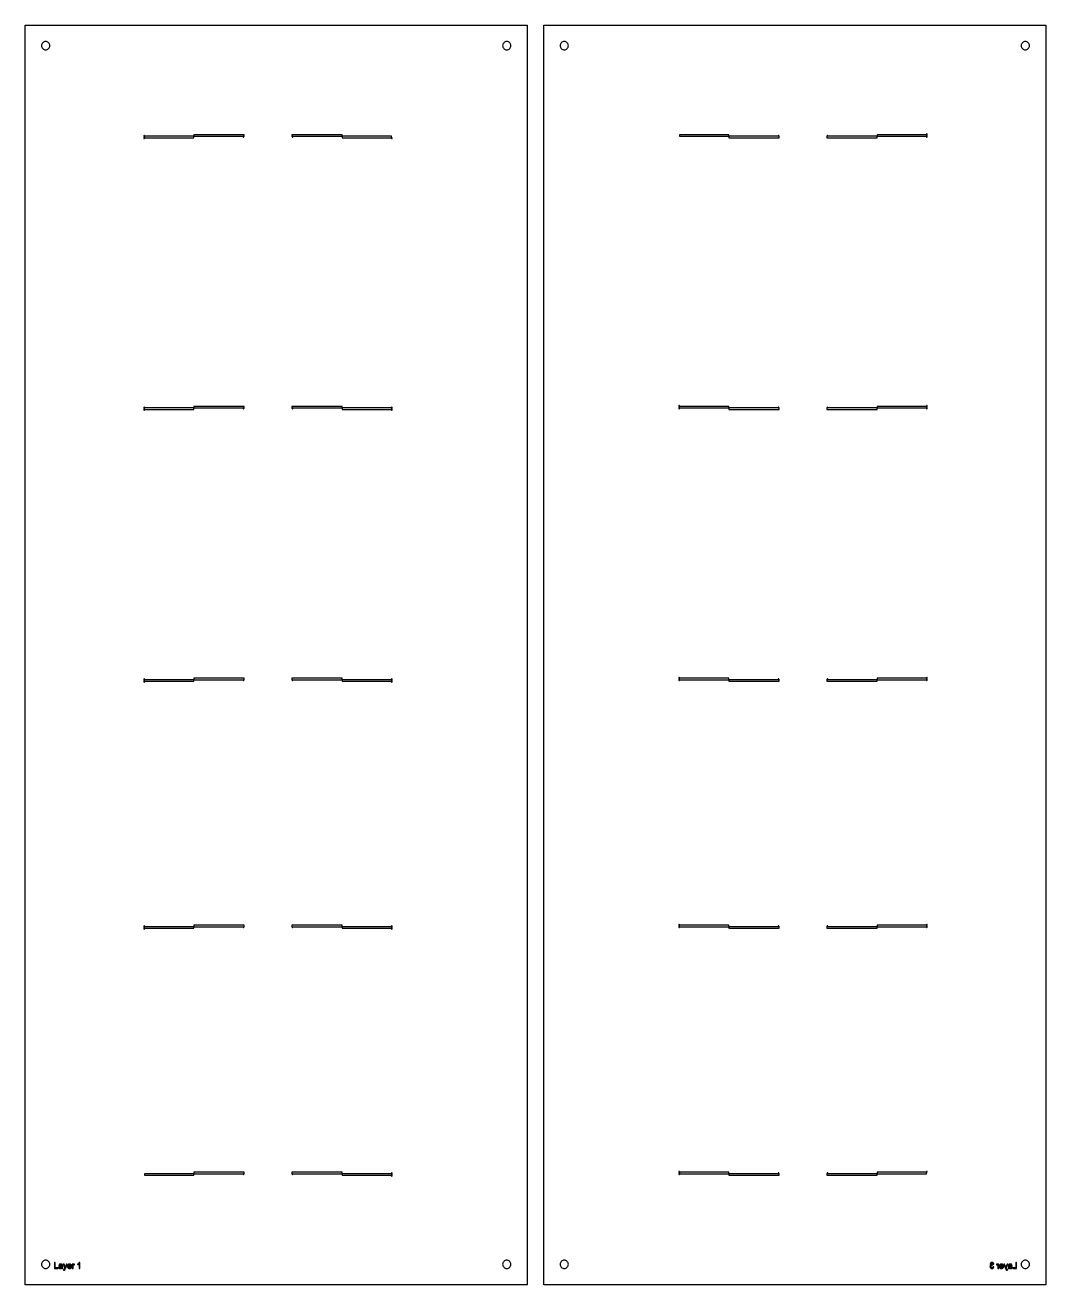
# Model space of a CAD drawing. Header units: metres. Extents: x -22 to 597, y -22 to 742.
import ezdxf

# ---------------------------------------------------------------- set-up
doc = ezdxf.new("R2010")
doc.units = ezdxf.units.M

msp = doc.modelspace()

# ---------------------------------------------------------------- linework, layer by layer
for points in [[(282.45, -22.45), (-22.45, -22.45), (-22.45, 742.45), (282.45, 742.45), (282.45, -22.45)], [(292.45, -22.45), (292.45, 742.45), (597.36, 742.45), (597.36, -22.45), (292.45, -22.45)], [(-7.5, 730), (-7.55, 730.49), (-7.69, 730.96), (-7.92, 731.39), (-8.23, 731.77), (-8.61, 732.08), (-9.04, 732.31), (-9.51, 732.45), (-10, 732.5), (-10.49, 732.45), (-10.96, 732.31), (-11.39, 732.08), (-11.77, 731.77), (-12.08, 731.39), (-12.31, 730.96), (-12.45, 730.49), (-12.5, 730), (-12.45, 729.51), (-12.31, 729.04), (-12.08, 728.61), (-11.77, 728.23), (-11.39, 727.92), (-10.96, 727.69), (-10.49, 727.55), (-10, 727.5), (-9.51, 727.55), (-9.04, 727.69), (-8.61, 727.92), (-8.23, 728.23), (-7.92, 728.61), (-7.69, 729.04), (-7.55, 729.51), (-7.5, 730)], [(272.5, 730), (272.45, 730.49), (272.31, 730.96), (272.08, 731.39), (271.77, 731.77), (271.39, 732.08), (270.96, 732.31), (270.49, 732.45), (270, 732.5), (269.51, 732.45), (269.04, 732.31), (268.61, 732.08), (268.23, 731.77), (267.92, 731.39), (267.69, 730.96), (267.55, 730.49), (267.5, 730), (267.55, 729.51), (267.69, 729.04), (267.92, 728.61), (268.23, 728.23), (268.61, 727.92), (269.04, 727.69), (269.51, 727.55), (270, 727.5), (270.49, 727.55), (270.96, 727.69), (271.39, 727.92), (271.77, 728.23), (272.08, 728.61), (272.31, 729.04), (272.45, 729.51), (272.5, 730)], [(302.4, 730), (302.45, 729.51), (302.59, 729.04), (302.83, 728.61), (303.14, 728.23), (303.51, 727.92), (303.95, 727.69), (304.42, 727.55), (304.9, 727.5), (305.39, 727.55), (305.86, 727.69), (306.29, 727.92), (306.67, 728.23), (306.98, 728.61), (307.21, 729.04), (307.36, 729.51), (307.4, 730), (307.36, 730.49), (307.21, 730.96), (306.98, 731.39), (306.67, 731.77), (306.29, 732.08), (305.86, 732.31), (305.39, 732.45), (304.9, 732.5), (304.42, 732.45), (303.95, 732.31), (303.51, 732.08), (303.14, 731.77), (302.83, 731.39), (302.59, 730.96), (302.45, 730.49), (302.4, 730)], [(582.4, 730), (582.45, 729.51), (582.59, 729.04), (582.83, 728.61), (583.14, 728.23), (583.51, 727.92), (583.95, 727.69), (584.42, 727.55), (584.9, 727.5), (585.39, 727.55), (585.86, 727.69), (586.29, 727.92), (586.67, 728.23), (586.98, 728.61), (587.21, 729.04), (587.36, 729.51), (587.4, 730), (587.36, 730.49), (587.21, 730.96), (586.98, 731.39), (586.67, 731.77), (586.29, 732.08), (585.86, 732.31), (585.39, 732.45), (584.9, 732.5), (584.42, 732.45), (583.95, 732.31), (583.51, 732.08), (583.14, 731.77), (582.83, 731.39), (582.59, 730.96), (582.45, 730.49), (582.4, 730)], [(49.5, 674.77), (50.02, 674.56), (50.02, 674.55), (50.08, 674.52), (50.02, 674.5), (50.02, 674.49), (49.5, 674.27), (49.5, 674.07), (49.54, 673.88), (49.54, 673.88), (49.65, 673.71), (49.67, 673.69), (49.83, 673.59), (49.83, 673.59), (50, 673.55), (50, 674.07), (50.02, 674.05), (79.98, 674.05), (80, 674.07), (80, 674.98), (79.98, 675), (50.02, 675), (50, 674.98), (50, 675.49), (49.83, 675.46), (49.83, 675.46), (49.67, 675.35), (49.65, 675.33), (49.54, 675.17), (49.54, 675.17), (49.5, 674.98), (49.5, 674.77)], [(80.02, 675), (109.97, 675), (110, 674.97), (110, 674.55), (110, 674.55), (110.19, 674.51), (110.19, 674.51), (110.5, 674.97), (110.5, 675.93), (110.44, 675.93), (110.44, 675.93), (110.44, 675.95), (80.02, 675.95), (80, 675.93), (80, 675.02), (80.02, 675)], [(140, 674.55), (140, 674.97), (140.03, 675), (169.97, 675), (170, 674.97), (170, 674.07), (170.02, 674.05), (199.98, 674.05), (200, 674.07), (200, 674.98), (199.98, 675), (170.03, 675), (170, 675.03), (170, 675.93), (169.98, 675.95), (139.56, 675.95), (139.56, 675.93), (139.56, 675.93), (139.5, 675.93), (139.5, 674.97), (139.81, 674.51), (139.81, 674.51), (140, 674.55), (140, 674.55)], [(200.49, 674), (200.01, 674), (200, 673.99), (200, 673.55), (200.17, 673.59), (200.17, 673.59), (200.33, 673.69), (200.35, 673.71), (200.46, 673.88), (200.46, 673.88), (200.49, 674)], [(435.35, 674.05), (435.34, 674.07), (435.34, 674.07), (435.4, 674.07), (435.4, 675.03), (435.09, 675.49), (435.09, 675.49), (434.9, 675.45), (434.9, 675.45), (434.9, 675.03), (434.88, 675), (404.93, 675), (404.9, 675.03), (404.9, 675.93), (404.88, 675.95), (374.92, 675.95), (374.9, 675.93), (374.9, 675.02), (374.92, 675), (404.88, 675), (404.9, 674.97), (404.9, 674.07), (404.92, 674.05), (435.35, 674.05)], [(494.9, 674.98), (494.88, 675), (464.93, 675), (464.9, 675.03), (464.9, 675.45), (464.9, 675.45), (464.71, 675.49), (464.71, 675.49), (464.4, 675.03), (464.4, 674.07), (464.46, 674.07), (464.46, 674.07), (464.46, 674.05), (494.88, 674.05), (494.9, 674.07), (494.9, 674.98)], [(525.4, 675.73), (525.4, 675.93), (525.36, 676.12), (525.36, 676.12), (525.26, 676.29), (525.24, 676.31), (525.07, 676.41), (525.07, 676.41), (524.9, 676.45), (524.9, 675.93), (524.88, 675.95), (494.92, 675.95), (494.9, 675.93), (494.9, 675.02), (494.92, 675), (524.88, 675), (524.9, 675.02), (524.9, 674.51), (525.07, 674.54), (525.07, 674.54), (525.24, 674.65), (525.26, 674.67), (525.36, 674.83), (525.36, 674.83), (525.4, 675.02), (525.4, 675.23), (524.88, 675.44), (524.88, 675.45), (524.83, 675.48), (524.88, 675.5), (524.88, 675.51), (525.4, 675.73)], [(49.5, 509.77), (50.02, 509.56), (50.02, 509.55), (50.08, 509.52), (50.02, 509.5), (50.02, 509.49), (49.5, 509.27), (49.5, 509.07), (49.54, 508.88), (49.54, 508.88), (49.65, 508.71), (49.67, 508.69), (49.83, 508.59), (49.83, 508.59), (50, 508.55), (50, 509.07), (50.02, 509.05), (79.98, 509.05), (80, 509.07), (80, 509.98), (79.98, 510), (50.02, 510), (50, 509.98), (50, 510), (50, 510.49), (49.83, 510.46), (49.83, 510.46), (49.67, 510.35), (49.65, 510.33), (49.54, 510.17), (49.54, 510.17), (49.5, 509.98), (49.5, 509.77)], [(80.02, 510), (109.97, 510), (110, 509.97), (110, 509.55), (110, 509.55), (110.19, 509.51), (110.19, 509.51), (110.5, 509.97), (110.5, 510.93), (110.44, 510.93), (110.44, 510.93), (110.44, 510.95), (80.02, 510.95), (80, 510.93), (80, 510.02), (80.02, 510)], [(140, 509.55), (140, 509.97), (140.03, 510), (169.98, 510), (170, 510.02), (170, 510.93), (169.98, 510.95), (139.56, 510.95), (139.56, 510.93), (139.56, 510.93), (139.5, 510.93), (139.5, 509.97), (139.81, 509.51), (139.81, 509.51), (140, 509.55), (140, 509.55)], [(200.5, 509.27), (199.98, 509.49), (199.98, 509.5), (199.92, 509.52), (199.98, 509.55), (199.98, 509.56), (200.5, 509.77), (200.5, 509.98), (200.46, 510.17), (200.46, 510.17), (200.35, 510.33), (200.33, 510.35), (200.17, 510.46), (200.17, 510.46), (200, 510.49), (200, 509.98), (199.98, 510), (170.02, 510), (170.02, 509.99), (170.03, 509.99), (170, 509.98), (170, 509.07), (170.02, 509.05), (199.98, 509.05), (200, 509.07), (200, 508.55), (200.17, 508.59), (200.17, 508.59), (200.33, 508.69), (200.35, 508.71), (200.46, 508.88), (200.46, 508.88), (200.5, 509.07), (200.5, 509.27)], [(374.4, 510.23), (374.4, 510.02), (374.44, 509.83), (374.44, 509.83), (374.55, 509.67), (374.57, 509.65), (374.73, 509.54), (374.73, 509.54), (374.9, 509.51), (374.9, 510.02), (374.92, 510), (404.88, 510), (404.88, 510.01), (404.88, 510.01), (404.9, 510.02), (404.9, 510.93), (404.88, 510.95), (374.92, 510.95), (374.9, 510.93), (374.9, 511.45), (374.73, 511.41), (374.73, 511.41), (374.57, 511.31), (374.55, 511.29), (374.44, 511.12), (374.44, 511.12), (374.4, 510.93), (374.4, 510.73), (374.92, 510.51), (374.92, 510.5), (374.98, 510.48), (374.92, 510.45), (374.92, 510.44), (374.4, 510.23)], [(435.35, 509.05), (435.34, 509.07), (435.34, 509.07), (435.4, 509.07), (435.4, 510.03), (435.09, 510.49), (435.09, 510.49), (434.9, 510.45), (434.9, 510.45), (434.9, 510.03), (434.88, 510), (404.92, 510), (404.92, 509.99), (404.93, 509.99), (404.9, 509.98), (404.9, 509.07), (404.92, 509.05), (435.35, 509.05)], [(494.9, 509.98), (494.88, 510), (464.93, 510), (464.9, 510.03), (464.9, 510.45), (464.9, 510.45), (464.71, 510.49), (464.71, 510.49), (464.4, 510.03), (464.4, 509.07), (464.46, 509.07), (464.46, 509.07), (464.46, 509.05), (494.88, 509.05), (494.9, 509.07), (494.9, 509.98)], [(525.4, 510.73), (525.4, 510.93), (525.36, 511.12), (525.36, 511.12), (525.26, 511.29), (525.24, 511.31), (525.07, 511.41), (525.07, 511.41), (524.9, 511.45), (524.9, 510.93), (524.88, 510.95), (494.92, 510.95), (494.9, 510.93), (494.9, 510.02), (494.92, 510), (524.88, 510), (524.9, 510.02), (524.9, 510), (524.9, 509.51), (525.07, 509.54), (525.07, 509.54), (525.24, 509.65), (525.26, 509.67), (525.36, 509.83), (525.36, 509.83), (525.4, 510.02), (525.4, 510.23), (524.88, 510.44), (524.88, 510.45), (524.83, 510.48), (524.88, 510.5), (524.88, 510.51), (525.4, 510.73)], [(49.5, 344.77), (50.02, 344.56), (50.02, 344.55), (50.08, 344.52), (50.02, 344.5), (50.02, 344.49), (49.5, 344.27), (49.5, 344.07), (49.54, 343.88), (49.54, 343.88), (49.65, 343.71), (49.67, 343.69), (49.83, 343.59), (49.83, 343.59), (50, 343.55), (50, 344.07), (50.02, 344.05), (79.98, 344.05), (80, 344.07), (80, 344.98), (79.98, 345), (50.02, 345), (50, 344.98), (50, 345), (50, 345.49), (49.83, 345.46), (49.83, 345.46), (49.67, 345.35), (49.65, 345.33), (49.54, 345.17), (49.54, 345.17), (49.5, 344.98), (49.5, 344.77)], [(80.02, 345), (109.97, 345), (110, 344.97), (110, 344.55), (110, 344.55), (110.19, 344.51), (110.19, 344.51), (110.5, 344.97), (110.5, 345.93), (110.44, 345.93), (110.44, 345.93), (110.44, 345.95), (80.02, 345.95), (80, 345.93), (80, 345.02), (80.02, 345)], [(140, 344.55), (140, 344.97), (140.03, 345), (169.98, 345), (170, 345.02), (170, 345.93), (169.98, 345.95), (139.56, 345.95), (139.56, 345.93), (139.56, 345.93), (139.5, 345.93), (139.5, 344.97), (139.81, 344.51), (139.81, 344.51), (140, 344.55), (140, 344.55)], [(200.5, 344.27), (199.98, 344.49), (199.98, 344.5), (199.92, 344.52), (199.98, 344.55), (199.98, 344.56), (200.5, 344.77), (200.5, 344.98), (200.46, 345.17), (200.46, 345.17), (200.35, 345.33), (200.33, 345.35), (200.17, 345.46), (200.17, 345.46), (200, 345.49), (200, 344.98), (199.98, 345), (170.02, 345), (170.02, 344.99), (170.03, 344.99), (170, 344.98), (170, 344.07), (170.02, 344.05), (199.98, 344.05), (200, 344.07), (200, 343.55), (200.17, 343.59), (200.17, 343.59), (200.33, 343.69), (200.35, 343.71), (200.46, 343.88), (200.46, 343.88), (200.5, 344.07), (200.5, 344.27)], [(374.4, 345.23), (374.4, 345.02), (374.44, 344.83), (374.44, 344.83), (374.55, 344.67), (374.57, 344.65), (374.73, 344.54), (374.73, 344.54), (374.9, 344.51), (374.9, 345.02), (374.92, 345), (404.88, 345), (404.88, 345.01), (404.88, 345.01), (404.9, 345.02), (404.9, 345.93), (404.88, 345.95), (374.92, 345.95), (374.9, 345.93), (374.9, 346.45), (374.73, 346.41), (374.73, 346.41), (374.57, 346.31), (374.55, 346.29), (374.44, 346.12), (374.44, 346.12), (374.4, 345.93), (374.4, 345.73), (374.92, 345.51), (374.92, 345.5), (374.98, 345.48), (374.92, 345.45), (374.92, 345.44), (374.4, 345.23)], [(435.35, 344.05), (435.34, 344.07), (435.34, 344.07), (435.4, 344.07), (435.4, 345.03), (435.09, 345.49), (435.09, 345.49), (434.9, 345.45), (434.9, 345.45), (434.9, 345.03), (434.88, 345), (404.92, 345), (404.92, 344.99), (404.93, 344.99), (404.9, 344.98), (404.9, 344.07), (404.92, 344.05), (435.35, 344.05)], [(494.9, 344.98), (494.88, 345), (464.93, 345), (464.9, 345.03), (464.9, 345.45), (464.9, 345.45), (464.71, 345.49), (464.71, 345.49), (464.4, 345.03), (464.4, 344.07), (464.46, 344.07), (464.46, 344.07), (464.46, 344.05), (494.88, 344.05), (494.9, 344.07), (494.9, 344.98)], [(525.4, 345.73), (525.4, 345.93), (525.36, 346.12), (525.36, 346.12), (525.26, 346.29), (525.24, 346.31), (525.07, 346.41), (525.07, 346.41), (524.9, 346.45), (524.9, 345.93), (524.88, 345.95), (494.92, 345.95), (494.9, 345.93), (494.9, 345.02), (494.92, 345), (524.88, 345), (524.9, 345.02), (524.9, 345), (524.9, 344.51), (525.07, 344.54), (525.07, 344.54), (525.24, 344.65), (525.26, 344.67), (525.36, 344.83), (525.36, 344.83), (525.4, 345.02), (525.4, 345.23), (524.88, 345.44), (524.88, 345.45), (524.83, 345.48), (524.88, 345.5), (524.88, 345.51), (525.4, 345.73)], [(50, 193.55), (50, 194.07), (50.02, 194.05), (79.98, 194.05), (80, 194.07), (80, 194.97), (80.03, 195), (109.97, 195), (110, 194.97), (110, 194.55), (110, 194.55), (110.19, 194.51), (110.19, 194.51), (110.5, 194.97), (110.5, 195.93), (110.44, 195.93), (110.44, 195.93), (110.44, 195.95), (80.02, 195.95), (80, 195.93), (80, 195.03), (79.97, 195), (50.02, 195), (50, 194.98), (50, 195), (50, 195.49), (49.83, 195.46), (49.83, 195.46), (49.67, 195.35), (49.65, 195.33), (49.54, 195.17), (49.54, 195.17), (49.5, 194.98), (49.5, 194.77), (50.02, 194.56), (50.02, 194.55), (50.08, 194.52), (50.02, 194.5), (50.02, 194.49), (49.5, 194.27), (49.5, 194.07), (49.54, 193.88), (49.54, 193.88), (49.65, 193.71), (49.67, 193.69), (49.83, 193.59), (49.83, 193.59), (50, 193.55)], [(140, 194.55), (140, 194.97), (140.03, 195), (169.97, 195), (170, 194.97), (170, 194.07), (170.02, 194.05), (199.98, 194.05), (200, 194.07), (200, 193.55), (200.17, 193.59), (200.17, 193.59), (200.33, 193.69), (200.35, 193.71), (200.46, 193.88), (200.46, 193.88), (200.5, 194.07), (200.5, 194.27), (199.98, 194.49), (199.98, 194.5), (199.92, 194.52), (199.98, 194.55), (199.98, 194.56), (200.5, 194.77), (200.5, 194.98), (200.46, 195.17), (200.46, 195.17), (200.35, 195.33), (200.33, 195.35), (200.17, 195.46), (200.17, 195.46), (200, 195.49), (200, 194.98), (199.98, 195), (170.03, 195), (170, 195.03), (170, 195.93), (169.98, 195.95), (139.56, 195.95), (139.56, 195.93), (139.56, 195.93), (139.5, 195.93), (139.5, 194.97), (139.81, 194.51), (139.81, 194.51), (140, 194.55), (140, 194.55)], [(435.35, 194.05), (435.34, 194.07), (435.34, 194.07), (435.4, 194.07), (435.4, 195.03), (435.09, 195.49), (435.09, 195.49), (434.9, 195.45), (434.9, 195.45), (434.9, 195.03), (434.88, 195), (404.93, 195), (404.9, 195.03), (404.9, 195.93), (404.88, 195.95), (374.92, 195.95), (374.9, 195.93), (374.9, 196.45), (374.73, 196.41), (374.73, 196.41), (374.57, 196.31), (374.55, 196.29), (374.44, 196.12), (374.44, 196.12), (374.4, 195.93), (374.4, 195.73), (374.92, 195.51), (374.92, 195.5), (374.98, 195.48), (374.92, 195.45), (374.92, 195.44), (374.4, 195.23), (374.4, 195.02), (374.44, 194.83), (374.44, 194.83), (374.55, 194.67), (374.57, 194.65), (374.73, 194.54), (374.73, 194.54), (374.9, 194.51), (374.9, 195.02), (374.92, 195), (404.88, 195), (404.9, 194.97), (404.9, 194.07), (404.92, 194.05), (435.35, 194.05)], [(524.9, 194.51), (525.07, 194.54), (525.07, 194.54), (525.24, 194.65), (525.26, 194.67), (525.36, 194.83), (525.36, 194.83), (525.4, 195.02), (525.4, 195.23), (524.88, 195.44), (524.88, 195.45), (524.83, 195.48), (524.88, 195.5), (524.88, 195.51), (525.4, 195.73), (525.4, 195.93), (525.36, 196.12), (525.36, 196.12), (525.26, 196.29), (525.24, 196.31), (525.07, 196.41), (525.07, 196.41), (524.9, 196.45), (524.9, 195.93), (524.88, 195.95), (494.92, 195.95), (494.9, 195.93), (494.9, 195.03), (494.88, 195), (464.93, 195), (464.9, 195.03), (464.9, 195.45), (464.9, 195.45), (464.71, 195.49), (464.71, 195.49), (464.4, 195.03), (464.4, 194.07), (464.46, 194.07), (464.46, 194.07), (464.46, 194.05), (494.88, 194.05), (494.9, 194.07), (494.9, 194.97), (494.93, 195), (524.88, 195), (524.9, 195.02), (524.9, 195), (524.9, 194.51)], [(80, 45.51), (80, 45.52), (80.02, 45.5), (80.02, 45.5), (80.02, 45.5), (80.05, 45.47), (80.02, 45.45), (80.02, 45.41), (80, 45.42), (80, 45.02), (80.01, 45.02), (80.01, 45.03), (80.02, 45), (109.97, 45), (110, 44.97), (110, 44.55), (110, 44.55), (110.19, 44.51), (110.19, 44.51), (110.5, 44.97), (110.5, 45.93), (110.44, 45.93), (110.44, 45.93), (110.44, 45.95), (110, 45.95), (80.02, 45.95), (80, 45.93), (80, 45.51)], [(140, 44.55), (140, 44.97), (140.03, 45), (169.97, 45), (170, 44.97), (170, 44.07), (170.02, 44.05), (199.98, 44.05), (200, 44.07), (200, 43.55), (200.17, 43.59), (200.17, 43.59), (200.33, 43.69), (200.35, 43.71), (200.46, 43.88), (200.46, 43.88), (200.5, 44.07), (200.5, 44.27), (199.98, 44.49), (199.98, 44.5), (199.92, 44.52), (199.98, 44.55), (199.98, 44.56), (200.5, 44.77), (200.5, 44.98), (200.46, 45.17), (200.46, 45.17), (200.35, 45.33), (200.33, 45.35), (200.17, 45.46), (200.17, 45.46), (200, 45.49), (200, 44.98), (199.98, 45), (170.03, 45), (170, 45.03), (170, 45.93), (169.98, 45.95), (140, 45.95), (139.56, 45.95), (139.56, 45.93), (139.56, 45.93), (139.5, 45.93), (139.5, 44.97), (139.81, 44.51), (139.81, 44.51), (140, 44.55), (140, 44.55)], [(374.9, 46.45), (374.73, 46.41), (374.73, 46.41), (374.57, 46.31), (374.55, 46.29), (374.44, 46.12), (374.44, 46.12), (374.4, 45.93), (374.4, 45.73), (374.92, 45.51), (374.92, 45.5), (374.98, 45.48), (374.92, 45.45), (374.92, 45.44), (374.4, 45.23), (374.4, 45.02), (374.44, 44.83), (374.44, 44.83), (374.55, 44.67), (374.57, 44.65), (374.73, 44.54), (374.73, 44.54), (374.9, 44.51), (374.9, 45.02), (374.92, 45), (404.88, 45), (404.9, 44.97), (404.9, 44.07), (404.92, 44.05), (434.9, 44.05), (435.35, 44.05), (435.34, 44.07), (435.34, 44.07), (435.4, 44.07), (435.4, 45.03), (435.09, 45.49), (435.09, 45.49), (434.9, 45.45), (434.9, 45.45), (434.9, 45.03), (434.88, 45), (404.93, 45), (404.9, 45.03), (404.9, 45.93), (404.88, 45.95), (374.92, 45.95), (374.9, 45.93), (374.9, 46.45)], [(524.88, 45), (524.9, 45.02), (524.9, 45.93), (524.88, 45.95), (494.92, 45.95), (494.9, 45.93), (494.9, 45.02), (494.91, 45.02), (494.92, 45.03), (494.92, 45), (524.88, 45)], [(525.39, 46), (525.36, 46.12), (525.36, 46.12), (525.26, 46.29), (525.24, 46.31), (525.07, 46.41), (525.07, 46.41), (524.9, 46.45), (524.9, 46.01), (524.92, 46), (525.39, 46)], [(50.02, 44.05), (79.98, 44.05), (80, 44.07), (80, 44.98), (79.98, 45), (50.02, 45), (50, 44.98), (50, 44.07), (50.02, 44.05)], [(464.9, 45.45), (464.9, 45.45), (464.71, 45.49), (464.71, 45.49), (464.4, 45.03), (464.4, 44.07), (464.46, 44.07), (464.46, 44.07), (464.46, 44.05), (464.9, 44.05), (494.88, 44.05), (494.9, 44.07), (494.9, 44.98), (494.89, 44.98), (494.89, 44.97), (494.88, 45), (464.93, 45), (464.9, 45.03), (464.9, 45.45)], [(-7.5, -10), (-7.55, -9.51), (-7.69, -9.04), (-7.92, -8.61), (-8.23, -8.23), (-8.61, -7.92), (-9.04, -7.69), (-9.51, -7.55), (-10, -7.5), (-10.49, -7.55), (-10.96, -7.69), (-11.39, -7.92), (-11.77, -8.23), (-12.08, -8.61), (-12.31, -9.04), (-12.45, -9.51), (-12.5, -10), (-12.45, -10.49), (-12.31, -10.96), (-12.08, -11.39), (-11.77, -11.77), (-11.39, -12.08), (-10.96, -12.31), (-10.49, -12.45), (-10, -12.5), (-9.51, -12.45), (-9.04, -12.31), (-8.61, -12.08), (-8.23, -11.77), (-7.92, -11.39), (-7.69, -10.96), (-7.55, -10.49), (-7.5, -10)], [(272.5, -10), (272.45, -9.51), (272.31, -9.04), (272.08, -8.61), (271.77, -8.23), (271.39, -7.92), (270.96, -7.69), (270.49, -7.55), (270, -7.5), (269.51, -7.55), (269.04, -7.69), (268.61, -7.92), (268.23, -8.23), (267.92, -8.61), (267.69, -9.04), (267.55, -9.51), (267.5, -10), (267.55, -10.49), (267.69, -10.96), (267.92, -11.39), (268.23, -11.77), (268.61, -12.08), (269.04, -12.31), (269.51, -12.45), (270, -12.5), (270.49, -12.45), (270.96, -12.31), (271.39, -12.08), (271.77, -11.77), (272.08, -11.39), (272.31, -10.96), (272.45, -10.49), (272.5, -10)], [(302.4, -10), (302.45, -10.49), (302.59, -10.96), (302.83, -11.39), (303.14, -11.77), (303.51, -12.08), (303.95, -12.31), (304.42, -12.45), (304.9, -12.5), (305.39, -12.45), (305.86, -12.31), (306.29, -12.08), (306.67, -11.77), (306.98, -11.39), (307.21, -10.96), (307.36, -10.49), (307.4, -10), (307.36, -9.51), (307.21, -9.04), (306.98, -8.61), (306.67, -8.23), (306.29, -7.92), (305.86, -7.69), (305.39, -7.55), (304.9, -7.5), (304.42, -7.55), (303.95, -7.69), (303.51, -7.92), (303.14, -8.23), (302.83, -8.61), (302.59, -9.04), (302.45, -9.51), (302.4, -10)], [(582.4, -10), (582.45, -10.49), (582.59, -10.96), (582.83, -11.39), (583.14, -11.77), (583.51, -12.08), (583.95, -12.31), (584.42, -12.45), (584.9, -12.5), (585.39, -12.45), (585.86, -12.31), (586.29, -12.08), (586.67, -11.77), (586.98, -11.39), (587.21, -10.96), (587.36, -10.49), (587.4, -10), (587.36, -9.51), (587.21, -9.04), (586.98, -8.61), (586.67, -8.23), (586.29, -7.92), (585.86, -7.69), (585.39, -7.55), (584.9, -7.5), (584.42, -7.55), (583.95, -7.69), (583.51, -7.92), (583.14, -8.23), (582.83, -8.61), (582.59, -9.04), (582.45, -9.51), (582.4, -10)], [(-4.63, -12.5), (-2.4, -12.5), (-2.4, -12.08), (-4.16, -12.08), (-4.16, -8.92), (-4.63, -8.92), (-4.63, -12.5)], [(-0.2, -12.18), (-0.19, -12.22), (-0.19, -12.25), (-0.18, -12.29), (-0.17, -12.32), (-0.17, -12.35), (-0.16, -12.38), (-0.15, -12.41), (-0.14, -12.44), (-0.12, -12.47), (-0.11, -12.5), (0.35, -12.5), (0.33, -12.47), (0.32, -12.44), (0.3, -12.41), (0.29, -12.38), (0.28, -12.35), (0.27, -12.32), (0.26, -12.28), (0.25, -12.25), (0.24, -12.22), (0.24, -12.19), (0.23, -12.15), (0.23, -12.11), (0.22, -12.05), (0.22, -11.99), (0.22, -11.91), (0.21, -11.83), (0.21, -11.74), (0.21, -11.64), (0.21, -11.53), (0.21, -11.41), (0.21, -10.83), (0.21, -10.77), (0.21, -10.72), (0.21, -10.67), (0.21, -10.62), (0.2, -10.58), (0.2, -10.54), (0.2, -10.51), (0.2, -10.47), (0.19, -10.45), (0.19, -10.42), (0.18, -10.39), (0.17, -10.35), (0.16, -10.32), (0.15, -10.29), (0.13, -10.26), (0.12, -10.23), (0.1, -10.2), (0.09, -10.17), (0.07, -10.15), (0.05, -10.12), (0.03, -10.1), (0.01, -10.08), (-0.02, -10.06), (-0.04, -10.03), (-0.07, -10.01), (-0.11, -10), (-0.14, -9.98), (-0.18, -9.96), (-0.21, -9.94), (-0.25, -9.93), (-0.3, -9.91), (-0.34, -9.9), (-0.39, -9.89), (-0.44, -9.88), (-0.49, -9.87), (-0.55, -9.86), (-0.61, -9.86), (-0.67, -9.85), (-0.73, -9.85), (-0.79, -9.85), (-0.86, -9.85), (-0.92, -9.85), (-0.99, -9.86), (-1.05, -9.86), (-1.11, -9.87), (-1.17, -9.88), (-1.22, -9.89), (-1.28, -9.91), (-1.33, -9.92), (-1.38, -9.94), (-1.43, -9.96), (-1.48, -9.98), (-1.52, -10), (-1.57, -10.03), (-1.61, -10.05), (-1.64, -10.08), (-1.68, -10.11), (-1.71, -10.14), (-1.74, -10.17), (-1.77, -10.2), (-1.8, -10.24), (-1.82, -10.27), (-1.84, -10.31), (-1.87, -10.35), (-1.89, -10.4), (-1.9, -10.44), (-1.92, -10.49), (-1.94, -10.54), (-1.95, -10.59), (-1.96, -10.65), (-1.53, -10.71), (-1.52, -10.65), (-1.5, -10.6), (-1.48, -10.56), (-1.46, -10.51), (-1.44, -10.47), (-1.42, -10.43), (-1.4, -10.4), (-1.37, -10.37), (-1.34, -10.34), (-1.31, -10.32), (-1.28, -10.3), (-1.25, -10.28), (-1.21, -10.27), (-1.17, -10.25), (-1.13, -10.24), (-1.08, -10.23), (-1.03, -10.22), (-0.97, -10.22), (-0.92, -10.21), (-0.86, -10.21), (-0.79, -10.21), (-0.73, -10.22), (-0.67, -10.23), (-0.62, -10.24), (-0.57, -10.25), (-0.52, -10.27), (-0.47, -10.29), (-0.43, -10.31), (-0.39, -10.33), (-0.36, -10.36), (-0.33, -10.38), (-0.31, -10.41), (-0.29, -10.44), (-0.28, -10.47), (-0.26, -10.51), (-0.25, -10.55), (-0.24, -10.59), (-0.24, -10.64), (-0.23, -10.69), (-0.23, -10.74), (-0.23, -10.75), (-0.23, -10.75), (-0.23, -10.76), (-0.23, -10.77), (-0.23, -10.78), (-0.23, -10.79), (-0.23, -10.81), (-0.23, -10.82), (-0.23, -10.84), (-0.23, -10.85), (-0.29, -10.87), (-0.35, -10.89), (-0.41, -10.91), (-0.48, -10.92), (-0.56, -10.94), (-0.64, -10.95), (-0.72, -10.97), (-0.82, -10.98), (-0.91, -10.99), (-1.02, -11.01), (-1.07, -11.01), (-1.12, -11.02), (-1.16, -11.02), (-1.21, -11.03), (-1.25, -11.04), (-1.28, -11.04), (-1.32, -11.05), (-1.35, -11.06), (-1.38, -11.07), (-1.41, -11.07), (-1.44, -11.08), (-1.48, -11.09), (-1.51, -11.11), (-1.54, -11.12), (-1.58, -11.13), (-1.61, -11.15), (-1.64, -11.16), (-1.67, -11.18), (-1.7, -11.2), (-1.72, -11.22), (-1.75, -11.24), (-1.78, -11.26), (-1.8, -11.28), (-1.83, -11.3), (-1.85, -11.33), (-1.87, -11.35), (-1.9, -11.38), (-1.92, -11.41), (-1.93, -11.44), (-1.95, -11.47), (-1.97, -11.5), (-1.98, -11.53), (-2, -11.57), (-2.01, -11.6), (-2.02, -11.63), (-2.02, -11.67), (-2.03, -11.71), (-2.04, -11.74), (-2.04, -11.78), (-2.04, -11.82), (-2.04, -11.88), (-2.03, -11.94), (-2.02, -12), (-2, -12.06), (-1.98, -12.11), (-1.96, -12.16), (-1.93, -12.21), (-1.89, -12.26), (-1.85, -12.31), (-1.81, -12.35), (-1.76, -12.39), (-1.71, -12.43), (-1.65, -12.46), (-1.59, -12.48), (-1.53, -12.51), (-1.46, -12.53), (-1.39, -12.54), (-1.32, -12.55), (-1.24, -12.56), (-1.15, -12.56), (-1.1, -12.56), (-1.05, -12.56), (-1, -12.55), (-0.95, -12.54), (-0.9, -12.54), (-0.85, -12.53), (-0.81, -12.52), (-0.76, -12.5), (-0.71, -12.49), (-0.67, -12.47), (-0.62, -12.46), (-0.58, -12.43), (-0.53, -12.41), (-0.48, -12.39), (-0.44, -12.36), (-0.39, -12.33), (-0.34, -12.29), (-0.29, -12.26), (-0.25, -12.22), (-0.2, -12.18)], [(-0.23, -11.2), (-0.23, -11.36), (-0.23, -11.42), (-0.24, -11.47), (-0.24, -11.52), (-0.25, -11.57), (-0.25, -11.61), (-0.26, -11.66), (-0.27, -11.7), (-0.28, -11.73), (-0.29, -11.77), (-0.31, -11.8), (-0.32, -11.84), (-0.35, -11.87), (-0.37, -11.91), (-0.4, -11.94), (-0.42, -11.97), (-0.45, -12), (-0.49, -12.03), (-0.52, -12.06), (-0.56, -12.08), (-0.6, -12.1), (-0.64, -12.12), (-0.68, -12.14), (-0.72, -12.16), (-0.76, -12.17), (-0.81, -12.19), (-0.85, -12.2), (-0.9, -12.2), (-0.95, -12.21), (-1, -12.21), (-1.05, -12.21), (-1.1, -12.21), (-1.14, -12.21), (-1.19, -12.2), (-1.23, -12.2), (-1.27, -12.18), (-1.31, -12.17), (-1.35, -12.16), (-1.38, -12.14), (-1.41, -12.12), (-1.44, -12.1), (-1.46, -12.07), (-1.49, -12.05), (-1.5, -12.02), (-1.52, -11.99), (-1.54, -11.97), (-1.55, -11.94), (-1.56, -11.9), (-1.56, -11.87), (-1.57, -11.84), (-1.57, -11.8), (-1.57, -11.78), (-1.57, -11.76), (-1.56, -11.74), (-1.56, -11.72), (-1.55, -11.69), (-1.55, -11.67), (-1.54, -11.65), (-1.53, -11.63), (-1.52, -11.61), (-1.51, -11.6), (-1.5, -11.58), (-1.48, -11.56), (-1.47, -11.54), (-1.45, -11.53), (-1.43, -11.51), (-1.42, -11.5), (-1.4, -11.49), (-1.38, -11.47), (-1.36, -11.46), (-1.34, -11.45), (-1.31, -11.44), (-1.28, -11.43), (-1.25, -11.42), (-1.22, -11.42), (-1.18, -11.41), (-1.14, -11.4), (-1.1, -11.39), (-1.05, -11.38), (-1, -11.37), (-0.95, -11.36), (-0.86, -11.35), (-0.77, -11.34), (-0.69, -11.32), (-0.61, -11.31), (-0.53, -11.29), (-0.46, -11.27), (-0.4, -11.25), (-0.34, -11.24), (-0.28, -11.22), (-0.23, -11.2)], [(0.87, -13.5), (0.9, -13.51), (0.93, -13.52), (0.96, -13.53), (0.99, -13.53), (1.02, -13.54), (1.05, -13.54), (1.08, -13.55), (1.1, -13.55), (1.13, -13.55), (1.15, -13.55), (1.2, -13.55), (1.24, -13.55), (1.28, -13.54), (1.31, -13.54), (1.35, -13.53), (1.39, -13.52), (1.42, -13.5), (1.45, -13.49), (1.49, -13.47), (1.52, -13.45), (1.55, -13.43), (1.58, -13.41), (1.6, -13.38), (1.63, -13.35), (1.66, -13.32), (1.69, -13.29), (1.71, -13.25), (1.74, -13.21), (1.76, -13.17), (1.78, -13.13), (1.8, -13.1), (1.82, -13.06), (1.84, -13.01), (1.87, -12.96), (1.89, -12.9), (1.92, -12.84), (1.94, -12.78), (1.97, -12.7), (2, -12.63), (2.03, -12.54), (3.02, -9.91), (2.58, -9.91), (2.02, -11.42), (2, -11.48), (1.98, -11.53), (1.96, -11.59), (1.94, -11.65), (1.93, -11.71), (1.91, -11.77), (1.89, -11.83), (1.88, -11.89), (1.86, -11.95), (1.84, -12.01), (1.83, -11.95), (1.81, -11.88), (1.79, -11.82), (1.77, -11.76), (1.75, -11.7), (1.74, -11.64), (1.72, -11.58), (1.7, -11.52), (1.68, -11.47), (1.66, -11.41), (1.12, -9.91), (0.64, -9.91), (1.63, -12.5), (1.62, -12.52), (1.62, -12.53), (1.61, -12.54), (1.61, -12.56), (1.6, -12.57), (1.6, -12.58), (1.6, -12.59), (1.59, -12.6), (1.59, -12.6), (1.59, -12.61), (1.57, -12.66), (1.55, -12.71), (1.54, -12.75), (1.52, -12.79), (1.51, -12.82), (1.49, -12.86), (1.48, -12.88), (1.47, -12.91), (1.46, -12.92), (1.45, -12.94), (1.44, -12.96), (1.43, -12.97), (1.42, -12.99), (1.4, -13), (1.39, -13.02), (1.37, -13.03), (1.36, -13.04), (1.34, -13.05), (1.33, -13.07), (1.31, -13.08), (1.29, -13.09), (1.27, -13.09), (1.25, -13.1), (1.23, -13.11), (1.21, -13.11), (1.18, -13.12), (1.16, -13.12), (1.13, -13.12), (1.1, -13.12), (1.07, -13.13), (1.05, -13.12), (1.03, -13.12), (1.01, -13.12), (0.98, -13.12), (0.96, -13.12), (0.93, -13.11), (0.91, -13.11), (0.88, -13.1), (0.85, -13.09), (0.82, -13.09), (0.87, -13.5)], [(5.17, -11.66), (5.15, -11.72), (5.12, -11.77), (5.1, -11.82), (5.07, -11.86), (5.05, -11.91), (5.02, -11.94), (4.99, -11.98), (4.96, -12.01), (4.93, -12.04), (4.9, -12.07), (4.86, -12.09), (4.82, -12.12), (4.79, -12.13), (4.75, -12.15), (4.71, -12.17), (4.66, -12.18), (4.62, -12.19), (4.58, -12.19), (4.53, -12.2), (4.48, -12.2), (4.42, -12.19), (4.36, -12.19), (4.3, -12.18), (4.24, -12.16), (4.18, -12.14), (4.13, -12.12), (4.08, -12.09), (4.03, -12.05), (3.98, -12.01), (3.94, -11.97), (3.9, -11.92), (3.86, -11.87), (3.83, -11.82), (3.8, -11.76), (3.77, -11.69), (3.75, -11.63), (3.73, -11.55), (3.72, -11.48), (3.71, -11.4), (3.7, -11.32), (5.63, -11.32), (5.63, -11.3), (5.63, -11.29), (5.63, -11.27), (5.63, -11.26), (5.63, -11.25), (5.63, -11.24), (5.63, -11.23), (5.63, -11.22), (5.63, -11.21), (5.63, -11.2), (5.63, -11.07), (5.62, -10.95), (5.61, -10.84), (5.58, -10.73), (5.55, -10.63), (5.52, -10.53), (5.47, -10.44), (5.42, -10.36), (5.37, -10.28), (5.31, -10.2), (5.24, -10.14), (5.17, -10.07), (5.09, -10.02), (5.01, -9.98), (4.93, -9.94), (4.84, -9.91), (4.75, -9.88), (4.66, -9.86), (4.56, -9.85), (4.46, -9.85), (4.35, -9.85), (4.25, -9.86), (4.15, -9.88), (4.06, -9.91), (3.97, -9.94), (3.88, -9.98), (3.8, -10.03), (3.72, -10.08), (3.65, -10.14), (3.58, -10.21), (3.52, -10.29), (3.46, -10.37), (3.41, -10.45), (3.37, -10.55), (3.33, -10.64), (3.3, -10.75), (3.27, -10.86), (3.26, -10.98), (3.25, -11.1), (3.24, -11.23), (3.25, -11.35), (3.26, -11.47), (3.27, -11.58), (3.3, -11.69), (3.33, -11.79), (3.36, -11.88), (3.41, -11.97), (3.46, -12.06), (3.51, -12.14), (3.58, -12.21), (3.65, -12.28), (3.72, -12.33), (3.8, -12.39), (3.88, -12.43), (3.97, -12.47), (4.06, -12.5), (4.16, -12.53), (4.26, -12.54), (4.37, -12.56), (4.48, -12.56), (4.57, -12.56), (4.65, -12.55), (4.74, -12.54), (4.82, -12.52), (4.89, -12.5), (4.96, -12.48), (5.03, -12.45), (5.1, -12.42), (5.16, -12.38), (5.22, -12.34), (5.28, -12.29), (5.33, -12.24), (5.38, -12.19), (5.43, -12.13), (5.47, -12.07), (5.51, -12.01), (5.54, -11.94), (5.57, -11.87), (5.6, -11.8), (5.62, -11.72), (5.17, -11.66)], [(3.72, -10.95), (3.73, -10.89), (3.74, -10.82), (3.75, -10.76), (3.77, -10.7), (3.79, -10.65), (3.82, -10.6), (3.84, -10.55), (3.88, -10.5), (3.91, -10.45), (3.95, -10.41), (3.99, -10.37), (4.04, -10.34), (4.08, -10.31), (4.13, -10.28), (4.18, -10.26), (4.23, -10.24), (4.29, -10.23), (4.34, -10.22), (4.4, -10.21), (4.46, -10.21), (4.53, -10.21), (4.59, -10.22), (4.65, -10.23), (4.71, -10.25), (4.76, -10.27), (4.82, -10.3), (4.87, -10.33), (4.92, -10.37), (4.96, -10.42), (5.01, -10.46), (5.03, -10.5), (5.06, -10.54), (5.08, -10.58), (5.1, -10.62), (5.12, -10.67), (5.13, -10.72), (5.14, -10.77), (5.16, -10.83), (5.16, -10.89), (5.17, -10.95), (3.72, -10.95)], [(6.17, -12.5), (6.61, -12.5), (6.61, -11.14), (6.61, -11.09), (6.61, -11.03), (6.61, -10.98), (6.62, -10.93), (6.62, -10.88), (6.63, -10.82), (6.64, -10.77), (6.65, -10.73), (6.67, -10.68), (6.68, -10.63), (6.69, -10.6), (6.7, -10.57), (6.71, -10.54), (6.73, -10.52), (6.74, -10.49), (6.76, -10.47), (6.78, -10.45), (6.8, -10.43), (6.82, -10.41), (6.84, -10.39), (6.87, -10.37), (6.89, -10.36), (6.91, -10.34), (6.94, -10.33), (6.97, -10.32), (6.99, -10.32), (7.02, -10.31), (7.05, -10.31), (7.07, -10.3), (7.1, -10.3), (7.13, -10.3), (7.17, -10.31), (7.2, -10.31), (7.23, -10.32), (7.26, -10.33), (7.3, -10.34), (7.33, -10.35), (7.36, -10.36), (7.39, -10.38), (7.42, -10.4), (7.58, -9.99), (7.53, -9.96), (7.48, -9.94), (7.44, -9.92), (7.39, -9.9), (7.35, -9.88), (7.3, -9.87), (7.26, -9.86), (7.21, -9.85), (7.17, -9.85), (7.12, -9.85), (7.09, -9.85), (7.06, -9.85), (7.03, -9.86), (7.01, -9.86), (6.98, -9.87), (6.95, -9.88), (6.92, -9.89), (6.89, -9.9), (6.87, -9.92), (6.84, -9.94), (6.82, -9.96), (6.79, -9.98), (6.76, -10.01), (6.74, -10.04), (6.71, -10.07), (6.68, -10.11), (6.65, -10.15), (6.62, -10.2), (6.59, -10.25), (6.56, -10.3), (6.56, -9.91), (6.17, -9.91), (6.17, -12.5)], [(10.76, -12.5), (10.76, -8.91), (10.48, -8.91), (10.45, -8.95), (10.42, -9), (10.39, -9.05), (10.36, -9.09), (10.32, -9.14), (10.28, -9.19), (10.24, -9.24), (10.19, -9.29), (10.14, -9.34), (10.09, -9.39), (10.03, -9.43), (9.97, -9.48), (9.91, -9.53), (9.85, -9.57), (9.79, -9.61), (9.72, -9.65), (9.65, -9.69), (9.58, -9.73), (9.51, -9.77), (9.44, -9.8), (9.44, -10.23), (9.48, -10.21), (9.53, -10.2), (9.57, -10.18), (9.61, -10.16), (9.66, -10.13), (9.71, -10.11), (9.75, -10.09), (9.8, -10.06), (9.85, -10.03), (9.9, -10), (9.95, -9.97), (10, -9.94), (10.05, -9.91), (10.09, -9.88), (10.14, -9.85), (10.18, -9.82), (10.22, -9.79), (10.25, -9.76), (10.29, -9.73), (10.32, -9.7), (10.32, -12.5), (10.76, -12.5)], [(565.8, -11.56), (565.36, -11.5), (565.34, -11.57), (565.32, -11.64), (565.3, -11.7), (565.28, -11.76), (565.26, -11.82), (565.23, -11.87), (565.2, -11.92), (565.17, -11.96), (565.14, -12), (565.1, -12.04), (565.06, -12.07), (565.02, -12.09), (564.98, -12.12), (564.94, -12.14), (564.9, -12.16), (564.85, -12.17), (564.81, -12.19), (564.76, -12.19), (564.71, -12.2), (564.66, -12.2), (564.6, -12.2), (564.54, -12.19), (564.48, -12.18), (564.42, -12.17), (564.37, -12.15), (564.32, -12.12), (564.27, -12.09), (564.22, -12.06), (564.18, -12.03), (564.13, -11.99), (564.09, -11.94), (564.06, -11.9), (564.02, -11.85), (564, -11.8), (563.97, -11.74), (563.95, -11.69), (563.94, -11.63), (563.93, -11.58), (563.92, -11.51), (563.92, -11.45), (563.92, -11.39), (563.93, -11.34), (563.94, -11.28), (563.95, -11.23), (563.97, -11.18), (563.99, -11.13), (564.02, -11.08), (564.05, -11.04), (564.08, -10.99), (564.12, -10.95), (564.16, -10.92), (564.2, -10.88), (564.25, -10.85), (564.29, -10.83), (564.34, -10.81), (564.39, -10.79), (564.45, -10.77), (564.5, -10.76), (564.56, -10.76), (564.62, -10.76), (564.65, -10.76), (564.67, -10.76), (564.7, -10.76), (564.73, -10.76), (564.76, -10.77), (564.79, -10.77), (564.82, -10.78), (564.86, -10.79), (564.89, -10.8), (564.93, -10.81), (564.88, -10.42), (564.87, -10.42), (564.86, -10.42), (564.86, -10.42), (564.85, -10.42), (564.84, -10.42), (564.84, -10.42), (564.83, -10.42), (564.82, -10.42), (564.82, -10.43), (564.81, -10.43), (564.76, -10.42), (564.7, -10.42), (564.65, -10.41), (564.6, -10.4), (564.54, -10.39), (564.49, -10.37), (564.45, -10.35), (564.4, -10.33), (564.35, -10.31), (564.31, -10.28), (564.26, -10.25), (564.22, -10.21), (564.19, -10.18), (564.16, -10.14), (564.14, -10.09), (564.12, -10.05), (564.1, -10), (564.09, -9.94), (564.08, -9.89), (564.08, -9.83), (564.08, -9.78), (564.09, -9.73), (564.1, -9.69), (564.11, -9.65), (564.12, -9.61), (564.14, -9.57), (564.16, -9.53), (564.19, -9.49), (564.21, -9.46), (564.24, -9.43), (564.28, -9.4), (564.31, -9.37), (564.35, -9.35), (564.39, -9.32), (564.43, -9.31), (564.47, -9.29), (564.52, -9.28), (564.57, -9.27), (564.62, -9.27), (564.67, -9.27), (564.72, -9.27), (564.77, -9.27), (564.81, -9.28), (564.86, -9.29), (564.9, -9.31), (564.94, -9.33), (564.98, -9.35), (565.02, -9.37), (565.06, -9.4), (565.09, -9.43), (565.13, -9.46), (565.16, -9.5), (565.19, -9.54), (565.21, -9.58), (565.23, -9.63), (565.26, -9.68), (565.27, -9.73), (565.29, -9.79), (565.3, -9.85), (565.31, -9.91), (565.75, -9.83), (565.74, -9.75), (565.71, -9.66), (565.69, -9.59), (565.66, -9.51), (565.62, -9.44), (565.58, -9.38), (565.54, -9.31), (565.49, -9.25), (565.44, -9.2), (565.39, -9.15), (565.33, -9.1), (565.27, -9.06), (565.2, -9.03), (565.14, -8.99), (565.07, -8.97), (564.99, -8.95), (564.92, -8.93), (564.84, -8.92), (564.76, -8.91), (564.68, -8.91), (564.62, -8.91), (564.56, -8.91), (564.51, -8.92), (564.45, -8.93), (564.4, -8.94), (564.34, -8.95), (564.29, -8.97), (564.24, -8.99), (564.19, -9.01), (564.14, -9.03), (564.09, -9.06), (564.04, -9.09), (564, -9.12), (563.96, -9.15), (563.92, -9.18), (563.88, -9.22), (563.85, -9.25), (563.82, -9.29), (563.79, -9.33), (563.76, -9.38), (563.74, -9.42), (563.71, -9.46), (563.69, -9.51), (563.68, -9.55), (563.66, -9.6), (563.65, -9.65), (563.64, -9.69), (563.63, -9.74), (563.63, -9.79), (563.63, -9.84), (563.63, -9.88), (563.63, -9.93), (563.64, -9.97), (563.65, -10.02), (563.66, -10.06), (563.67, -10.1), (563.69, -10.14), (563.71, -10.18), (563.73, -10.22), (563.75, -10.26), (563.78, -10.3), (563.81, -10.33), (563.84, -10.37), (563.87, -10.4), (563.91, -10.43), (563.95, -10.46), (563.99, -10.49), (564.03, -10.51), (564.07, -10.54), (564.12, -10.56), (564.06, -10.58), (564, -10.6), (563.94, -10.62), (563.89, -10.65), (563.84, -10.67), (563.79, -10.71), (563.75, -10.74), (563.71, -10.78), (563.67, -10.82), (563.63, -10.87), (563.6, -10.91), (563.57, -10.96), (563.54, -11.01), (563.52, -11.07), (563.5, -11.13), (563.48, -11.18), (563.47, -11.25), (563.46, -11.31), (563.46, -11.37), (563.45, -11.44), (563.46, -11.54), (563.47, -11.62), (563.48, -11.71), (563.51, -11.8), (563.54, -11.88), (563.58, -11.95), (563.62, -12.03), (563.67, -12.1), (563.73, -12.17), (563.8, -12.24), (563.87, -12.3), (563.94, -12.35), (564.02, -12.4), (564.1, -12.45), (564.18, -12.48), (564.27, -12.51), (564.36, -12.53), (564.46, -12.55), (564.56, -12.56), (564.66, -12.56), (564.75, -12.56), (564.84, -12.55), (564.93, -12.54), (565.01, -12.52), (565.09, -12.49), (565.17, -12.46), (565.24, -12.43), (565.31, -12.38), (565.38, -12.34), (565.44, -12.28), (565.5, -12.22), (565.56, -12.16), (565.6, -12.1), (565.65, -12.03), (565.69, -11.96), (565.72, -11.89), (565.75, -11.81), (565.77, -11.73), (565.79, -11.64), (565.8, -11.56)], [(568.74, -12.5), (568.74, -9.91), (568.34, -9.91), (568.34, -10.3), (568.31, -10.25), (568.28, -10.2), (568.25, -10.15), (568.22, -10.11), (568.2, -10.07), (568.17, -10.04), (568.14, -10.01), (568.11, -9.98), (568.09, -9.96), (568.06, -9.94), (568.04, -9.92), (568.01, -9.9), (567.98, -9.89), (567.95, -9.88), (567.93, -9.87), (567.9, -9.86), (567.87, -9.86), (567.84, -9.85), (567.81, -9.85), (567.78, -9.85), (567.73, -9.85), (567.69, -9.85), (567.65, -9.86), (567.6, -9.87), (567.56, -9.88), (567.51, -9.9), (567.46, -9.92), (567.42, -9.94), (567.37, -9.96), (567.33, -9.99), (567.48, -10.4), (567.51, -10.38), (567.54, -10.36), (567.58, -10.35), (567.61, -10.34), (567.64, -10.33), (567.67, -10.32), (567.7, -10.31), (567.74, -10.31), (567.77, -10.3), (567.8, -10.3), (567.83, -10.3), (567.86, -10.31), (567.89, -10.31), (567.91, -10.32), (567.94, -10.32), (567.96, -10.33), (567.99, -10.34), (568.01, -10.36), (568.04, -10.37), (568.06, -10.39), (568.08, -10.41), (568.1, -10.43), (568.12, -10.45), (568.14, -10.47), (568.16, -10.49), (568.17, -10.52), (568.19, -10.54), (568.2, -10.57), (568.21, -10.6), (568.22, -10.63), (568.24, -10.68), (568.25, -10.73), (568.26, -10.77), (568.27, -10.82), (568.28, -10.88), (568.29, -10.93), (568.29, -10.98), (568.29, -11.03), (568.3, -11.09), (568.3, -11.14), (568.3, -12.5), (568.74, -12.5)], [(569.74, -11.66), (569.28, -11.72), (569.31, -11.8), (569.33, -11.87), (569.36, -11.94), (569.4, -12.01), (569.44, -12.07), (569.48, -12.13), (569.52, -12.19), (569.57, -12.24), (569.62, -12.29), (569.68, -12.34), (569.74, -12.38), (569.8, -12.42), (569.87, -12.45), (569.94, -12.48), (570.01, -12.5), (570.09, -12.52), (570.17, -12.54), (570.25, -12.55), (570.33, -12.56), (570.42, -12.56), (570.53, -12.56), (570.64, -12.54), (570.74, -12.53), (570.84, -12.5), (570.93, -12.47), (571.02, -12.43), (571.1, -12.39), (571.18, -12.33), (571.26, -12.28), (571.33, -12.21), (571.39, -12.14), (571.45, -12.06), (571.5, -11.97), (571.54, -11.88), (571.58, -11.79), (571.61, -11.69), (571.63, -11.58), (571.65, -11.47), (571.66, -11.35), (571.66, -11.23), (571.66, -11.1), (571.65, -10.98), (571.63, -10.86), (571.61, -10.75), (571.58, -10.64), (571.54, -10.55), (571.49, -10.45), (571.44, -10.37), (571.39, -10.29), (571.32, -10.21), (571.25, -10.14), (571.18, -10.08), (571.1, -10.03), (571.02, -9.98), (570.94, -9.94), (570.85, -9.91), (570.75, -9.88), (570.66, -9.86), (570.55, -9.85), (570.45, -9.85), (570.35, -9.85), (570.25, -9.86), (570.15, -9.88), (570.06, -9.91), (569.98, -9.94), (569.89, -9.98), (569.81, -10.02), (569.74, -10.07), (569.67, -10.14), (569.6, -10.2), (569.54, -10.28), (569.48, -10.36), (569.43, -10.44), (569.39, -10.53), (569.35, -10.63), (569.32, -10.73), (569.3, -10.84), (569.28, -10.95), (569.27, -11.07), (569.27, -11.2), (569.27, -11.21), (569.27, -11.22), (569.27, -11.23), (569.27, -11.24), (569.27, -11.25), (569.27, -11.26), (569.27, -11.27), (569.27, -11.29), (569.27, -11.3), (569.27, -11.32), (571.2, -11.32), (571.2, -11.4), (571.19, -11.48), (571.17, -11.55), (571.15, -11.63), (571.13, -11.69), (571.11, -11.76), (571.08, -11.82), (571.04, -11.87), (571, -11.92), (570.96, -11.97), (570.92, -12.01), (570.87, -12.05), (570.82, -12.09), (570.77, -12.12), (570.72, -12.14), (570.66, -12.16), (570.61, -12.18), (570.55, -12.19), (570.48, -12.19), (570.42, -12.2), (570.37, -12.2), (570.33, -12.19), (570.28, -12.19), (570.24, -12.18), (570.2, -12.17), (570.16, -12.15), (570.12, -12.13), (570.08, -12.12), (570.04, -12.09), (570.01, -12.07), (569.98, -12.04), (569.94, -12.01), (569.91, -11.98), (569.88, -11.94), (569.86, -11.91), (569.83, -11.86), (569.8, -11.82), (569.78, -11.77), (569.76, -11.72), (569.74, -11.66)], [(571.18, -10.95), (569.73, -10.95), (569.74, -10.89), (569.75, -10.83), (569.76, -10.77), (569.77, -10.72), (569.79, -10.67), (569.81, -10.62), (569.83, -10.58), (569.85, -10.54), (569.87, -10.5), (569.9, -10.46), (569.94, -10.42), (569.99, -10.37), (570.04, -10.33), (570.09, -10.3), (570.14, -10.27), (570.2, -10.25), (570.25, -10.23), (570.31, -10.22), (570.38, -10.21), (570.44, -10.21), (570.5, -10.21), (570.56, -10.22), (570.62, -10.23), (570.67, -10.24), (570.72, -10.26), (570.77, -10.28), (570.82, -10.31), (570.87, -10.34), (570.91, -10.37), (570.95, -10.41), (570.99, -10.45), (571.03, -10.5), (571.06, -10.55), (571.09, -10.6), (571.11, -10.65), (571.13, -10.7), (571.15, -10.76), (571.16, -10.82), (571.17, -10.89), (571.18, -10.95)], [(574.03, -13.5), (574.08, -13.09), (574.05, -13.09), (574.02, -13.1), (574, -13.11), (573.97, -13.11), (573.95, -13.12), (573.92, -13.12), (573.9, -13.12), (573.87, -13.12), (573.85, -13.12), (573.83, -13.13), (573.8, -13.12), (573.77, -13.12), (573.75, -13.12), (573.72, -13.12), (573.7, -13.11), (573.67, -13.11), (573.65, -13.1), (573.63, -13.09), (573.61, -13.09), (573.6, -13.08), (573.58, -13.07), (573.56, -13.05), (573.55, -13.04), (573.53, -13.03), (573.52, -13.02), (573.5, -13), (573.49, -12.99), (573.47, -12.97), (573.46, -12.96), (573.45, -12.94), (573.44, -12.92), (573.43, -12.91), (573.42, -12.88), (573.41, -12.86), (573.4, -12.82), (573.38, -12.79), (573.37, -12.75), (573.35, -12.71), (573.33, -12.66), (573.32, -12.61), (573.31, -12.6), (573.31, -12.6), (573.31, -12.59), (573.3, -12.58), (573.3, -12.57), (573.3, -12.56), (573.29, -12.54), (573.29, -12.53), (573.28, -12.52), (573.28, -12.5), (574.26, -9.91), (573.79, -9.91), (573.25, -11.41), (573.23, -11.47), (573.21, -11.52), (573.19, -11.58), (573.17, -11.64), (573.15, -11.7), (573.13, -11.76), (573.11, -11.82), (573.09, -11.88), (573.08, -11.95), (573.06, -12.01), (573.04, -11.95), (573.03, -11.89), (573.01, -11.83), (572.99, -11.77), (572.98, -11.71), (572.96, -11.65), (572.94, -11.59), (572.92, -11.53), (572.9, -11.48), (572.88, -11.42), (572.33, -9.91), (571.89, -9.91), (572.87, -12.54), (572.9, -12.63), (572.93, -12.7), (572.96, -12.78), (572.99, -12.84), (573.01, -12.9), (573.04, -12.96), (573.06, -13.01), (573.08, -13.06), (573.1, -13.1), (573.12, -13.13), (573.14, -13.17), (573.17, -13.21), (573.19, -13.25), (573.22, -13.29), (573.24, -13.32), (573.27, -13.35), (573.3, -13.38), (573.33, -13.41), (573.36, -13.43), (573.39, -13.45), (573.42, -13.47), (573.45, -13.49), (573.48, -13.5), (573.52, -13.52), (573.55, -13.53), (573.59, -13.54), (573.63, -13.54), (573.67, -13.55), (573.71, -13.55), (573.75, -13.55), (573.77, -13.55), (573.8, -13.55), (573.83, -13.55), (573.86, -13.54), (573.88, -13.54), (573.91, -13.53), (573.94, -13.53), (573.97, -13.52), (574, -13.51), (574.03, -13.5)], [(575.1, -12.18), (575.15, -12.22), (575.2, -12.26), (575.25, -12.29), (575.29, -12.33), (575.34, -12.36), (575.39, -12.39), (575.43, -12.41), (575.48, -12.43), (575.53, -12.46), (575.57, -12.47), (575.62, -12.49), (575.66, -12.5), (575.71, -12.52), (575.76, -12.53), (575.81, -12.54), (575.85, -12.54), (575.9, -12.55), (575.95, -12.56), (576, -12.56), (576.06, -12.56), (576.14, -12.56), (576.22, -12.55), (576.29, -12.54), (576.37, -12.53), (576.43, -12.51), (576.5, -12.48), (576.56, -12.46), (576.61, -12.43), (576.66, -12.39), (576.71, -12.35), (576.76, -12.31), (576.8, -12.26), (576.83, -12.21), (576.86, -12.16), (576.89, -12.11), (576.91, -12.06), (576.92, -12), (576.93, -11.94), (576.94, -11.88), (576.94, -11.82), (576.94, -11.78), (576.94, -11.74), (576.93, -11.71), (576.93, -11.67), (576.92, -11.63), (576.91, -11.6), (576.9, -11.57), (576.89, -11.53), (576.87, -11.5), (576.86, -11.47), (576.84, -11.44), (576.82, -11.41), (576.8, -11.38), (576.78, -11.35), (576.76, -11.33), (576.73, -11.3), (576.71, -11.28), (576.68, -11.26), (576.66, -11.24), (576.63, -11.22), (576.6, -11.2), (576.57, -11.18), (576.54, -11.16), (576.51, -11.15), (576.48, -11.13), (576.45, -11.12), (576.41, -11.11), (576.38, -11.09), (576.35, -11.08), (576.31, -11.07), (576.28, -11.07), (576.26, -11.06), (576.22, -11.05), (576.19, -11.04), (576.15, -11.04), (576.11, -11.03), (576.07, -11.02), (576.02, -11.02), (575.97, -11.01), (575.92, -11.01), (575.82, -10.99), (575.72, -10.98), (575.63, -10.97), (575.54, -10.95), (575.46, -10.94), (575.38, -10.92), (575.31, -10.91), (575.25, -10.89), (575.19, -10.87), (575.14, -10.85), (575.14, -10.84), (575.14, -10.82), (575.14, -10.81), (575.14, -10.79), (575.14, -10.78), (575.14, -10.77), (575.14, -10.76), (575.14, -10.75), (575.14, -10.75), (575.14, -10.74), (575.14, -10.69), (575.14, -10.64), (575.15, -10.59), (575.16, -10.55), (575.17, -10.51), (575.18, -10.47), (575.2, -10.44), (575.22, -10.41), (575.24, -10.38), (575.26, -10.36), (575.3, -10.33), (575.33, -10.31), (575.38, -10.29), (575.42, -10.27), (575.47, -10.25), (575.52, -10.24), (575.58, -10.23), (575.63, -10.22), (575.7, -10.21), (575.76, -10.21), (575.82, -10.21), (575.88, -10.22), (575.93, -10.22), (575.98, -10.23), (576.03, -10.24), (576.07, -10.25), (576.12, -10.27), (576.15, -10.28), (576.19, -10.3), (576.22, -10.32), (576.25, -10.34), (576.27, -10.37), (576.3, -10.4), (576.32, -10.43), (576.35, -10.47), (576.37, -10.51), (576.39, -10.56), (576.41, -10.6), (576.42, -10.65), (576.44, -10.71), (576.87, -10.65), (576.85, -10.59), (576.84, -10.54), (576.82, -10.49), (576.81, -10.44), (576.79, -10.4), (576.77, -10.35), (576.75, -10.31), (576.72, -10.27), (576.7, -10.24), (576.67, -10.2), (576.65, -10.17), (576.62, -10.14), (576.58, -10.11), (576.55, -10.08), (576.51, -10.05), (576.47, -10.03), (576.43, -10), (576.38, -9.98), (576.34, -9.96), (576.29, -9.94), (576.23, -9.92), (576.18, -9.91), (576.13, -9.89), (576.07, -9.88), (576.01, -9.87), (575.95, -9.86), (575.89, -9.86), (575.83, -9.85), (575.76, -9.85), (575.7, -9.85), (575.63, -9.85), (575.57, -9.85), (575.51, -9.86), (575.45, -9.86), (575.4, -9.87), (575.34, -9.88), (575.29, -9.89), (575.25, -9.9), (575.2, -9.91), (575.16, -9.93), (575.12, -9.94), (575.08, -9.96), (575.04, -9.98), (575.01, -10), (574.98, -10.01), (574.95, -10.03), (574.92, -10.06), (574.9, -10.08), (574.87, -10.1), (574.85, -10.12), (574.83, -10.15), (574.82, -10.17), (574.8, -10.2), (574.78, -10.23), (574.77, -10.26), (574.76, -10.29), (574.74, -10.32), (574.73, -10.35), (574.72, -10.39), (574.72, -10.42), (574.71, -10.45), (574.71, -10.47), (574.7, -10.51), (574.7, -10.54), (574.7, -10.58), (574.7, -10.62), (574.7, -10.67), (574.69, -10.72), (574.69, -10.77), (574.69, -10.83), (574.69, -11.41), (574.69, -11.53), (574.69, -11.64), (574.69, -11.74), (574.69, -11.83), (574.69, -11.91), (574.68, -11.99), (574.68, -12.05), (574.68, -12.11), (574.67, -12.15), (574.67, -12.19), (574.66, -12.22), (574.65, -12.25), (574.64, -12.28), (574.63, -12.32), (574.62, -12.35), (574.61, -12.38), (574.6, -12.41), (574.59, -12.44), (574.57, -12.47), (574.55, -12.5), (575.01, -12.5), (575.03, -12.47), (575.04, -12.44), (575.05, -12.41), (575.06, -12.38), (575.07, -12.35), (575.08, -12.32), (575.08, -12.29), (575.09, -12.25), (575.1, -12.22), (575.1, -12.18)], [(575.14, -11.2), (575.19, -11.22), (575.24, -11.24), (575.3, -11.25), (575.37, -11.27), (575.44, -11.29), (575.51, -11.31), (575.59, -11.32), (575.67, -11.34), (575.76, -11.35), (575.86, -11.36), (575.91, -11.37), (575.96, -11.38), (576, -11.39), (576.05, -11.4), (576.09, -11.41), (576.12, -11.42), (576.16, -11.42), (576.19, -11.43), (576.22, -11.44), (576.24, -11.45), (576.26, -11.46), (576.28, -11.47), (576.3, -11.49), (576.32, -11.5), (576.34, -11.51), (576.36, -11.53), (576.37, -11.54), (576.39, -11.56), (576.4, -11.58), (576.41, -11.6), (576.42, -11.61), (576.43, -11.63), (576.44, -11.65), (576.45, -11.67), (576.46, -11.69), (576.46, -11.72), (576.47, -11.74), (576.47, -11.76), (576.47, -11.78), (576.47, -11.8), (576.47, -11.84), (576.47, -11.87), (576.46, -11.9), (576.45, -11.94), (576.44, -11.97), (576.43, -11.99), (576.41, -12.02), (576.39, -12.05), (576.37, -12.07), (576.34, -12.1), (576.31, -12.12), (576.28, -12.14), (576.25, -12.16), (576.21, -12.17), (576.18, -12.18), (576.14, -12.2), (576.09, -12.2), (576.05, -12.21), (576, -12.21), (575.95, -12.21), (575.9, -12.21), (575.85, -12.21), (575.8, -12.2), (575.76, -12.2), (575.71, -12.19), (575.67, -12.17), (575.62, -12.16), (575.58, -12.14), (575.54, -12.12), (575.5, -12.1), (575.46, -12.08), (575.42, -12.06), (575.39, -12.03), (575.36, -12), (575.33, -11.97), (575.3, -11.94), (575.27, -11.91), (575.25, -11.87), (575.23, -11.84), (575.21, -11.8), (575.2, -11.77), (575.18, -11.73), (575.17, -11.7), (575.16, -11.66), (575.16, -11.61), (575.15, -11.57), (575.14, -11.52), (575.14, -11.47), (575.14, -11.42), (575.14, -11.36), (575.14, -11.2)], [(579.54, -12.5), (579.54, -8.92), (579.06, -8.92), (579.06, -12.08), (577.3, -12.08), (577.3, -12.5), (579.54, -12.5)]]:
    msp.add_lwpolyline(points)

doc.saveas('drawing.dxf')
